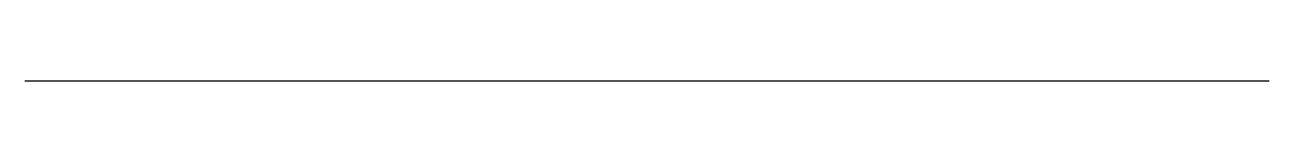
# Model space of a CAD drawing. Header units: millimetres. Extents: x 0 to 40, y 0 to 0.
import ezdxf

# ---------------------------------------------------------------- set-up
doc = ezdxf.new("R2010")
doc.units = ezdxf.units.MM
doc.layers.add('Layer_1', color=7, linetype='CONTINUOUS')

msp = doc.modelspace()

# ---------------------------------------------------------------- linework, layer by layer
at = {"layer": 'Layer_1'}
msp.add_line((0, 0), (40, 0), dxfattribs=at)

doc.saveas('drawing.dxf')
